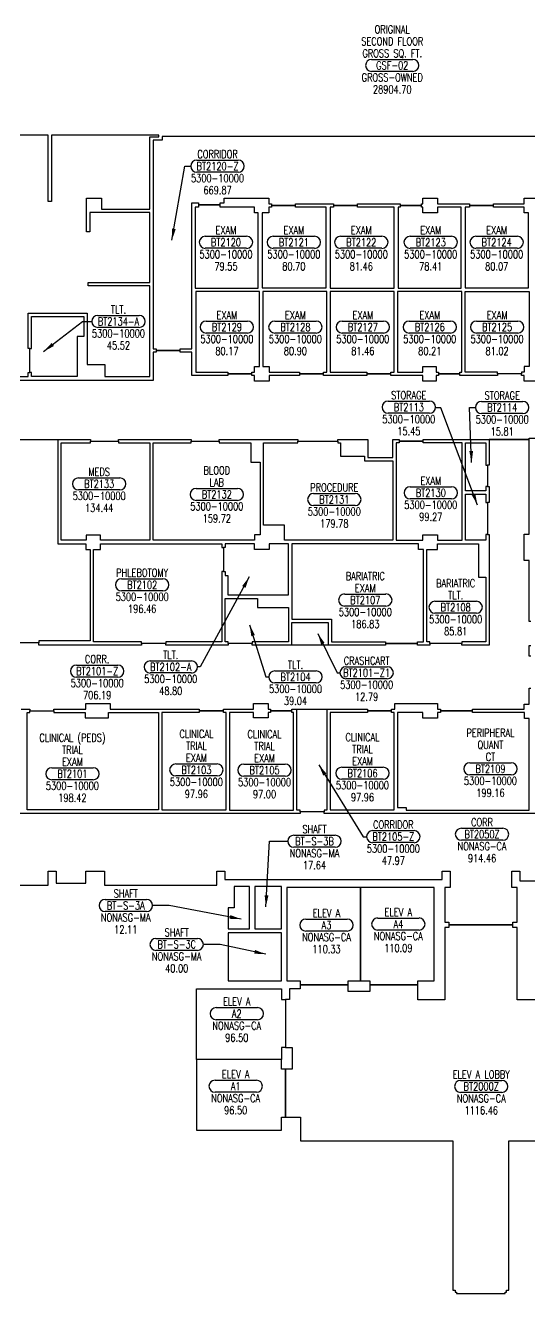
# Model space of a CAD drawing. Extents: x 2918 to 7159, y 18190 to 20091.
# Drawn here: x 4334 to 5090, y 18190 to 20091 of the extents above; entities that cross this region are included whole.
import ezdxf
from ezdxf.enums import TextEntityAlignment as Align

# ---------------------------------------------------------------- set-up
doc = ezdxf.new("R2010")
doc.units = 0
doc.header["$MEASUREMENT"] = 0
doc.layers.get('0').update_dxf_attribs({"linetype": 'CONTINUOUS'})
for name, color, linetype in [('AREA', 3, 'CONTINUOUS'), ('AREA2', 1, 'CONTINUOUS'), ('COSTC', 6, 'CONTINUOUS'), ('PLINE2', 5, 'CONTINUOUS'), ('ROOMNA', 4, 'CONTINUOUS'), ('ROOMNO', 4, 'CONTINUOUS'), ('ROOMOV', 4, 'CONTINUOUS')]:
    doc.layers.add(name, color=color, linetype=linetype)
doc.styles.get("Standard").update_dxf_attribs({"font": 'simplex.shx', "width": 0.75})
doc.dimstyles.get("Standard").update_dxf_attribs({"dimtxt": 0.18, "dimasz": 0.18, "dimexe": 0.18, "dimexo": 0.0625, "dimgap": 0.09, "dimtad": 0, "dimtih": 1, "dimtoh": 1, "dimdec": 4, "dimzin": 0, "dimtxsty": 'STANDARD', "dimcen": 0.09, "dimazin": 3, "dimtfac": 1, "dimtdec": 4, "dimtofl": 0, "dimtmove": 0, "dimatfit": 3, "dimtolj": 1, "dimtzin": 0})

# ---------------------------------------------------------------- blocks, each defined once
blk = doc.blocks.new('ROOM')
at = {"layer": 'ROOMOV'}
for p, q in [((-31, 9), (31, 9)), ((31, -9), (-31, -9))]:
    blk.add_line(p, q, dxfattribs=at)
for centre, start, end in [((-31, 0), 90, 270), ((31, 0), 270, 90)]:
    blk.add_arc(centre, 9.04, start, end, dxfattribs=at)
at = {"color": 0, "width": 0.75, "flags": 1}
for tag, p in [('FLFIN', (-60, -36)), ('ICRA', (60, -36)), ('FLCOND', (-60, -60)), ('FLTYPE', (-60, -48)), ('USER1', (60, -48)), ('USER2', (60, -60)), ('WLFIN', (-60, -72)), ('SITE', (-24, -72)), ('UCODE', (24, -72)), ('USER3', (60, -72)), ('WLCOND', (-60, -96)), ('WLTYPE', (-60, -84)), ('BLDG', (-24, -84)), ('FLR', (-24, -96)), ('UDESC', (24, -84)), ('FCODE', (24, -96)), ('USER4', (60, -84)), ('USER5', (60, -96)), ('CLFIN', (-60, -108)), ('COSTCD', (-24, -108)), ('FDESC', (24, -108)), ('USER6', (60, -108)), ('CLCOND', (-60, -132)), ('CLTYPE', (-60, -120)), ('DEPTD', (-24, -120)), ('RDES', (-24, -132)), ('CONTACT', (24, -132)), ('DIVISION', (24, -120)), ('USER7', (60, -120)), ('USER8', (60, -132)), ('CLHT', (-60, -144)), ('CHDATE', (-24, -144)), ('OCCUP', (24, -144)), ('BLOCK', (60, -144)), ('BASE', (-60, -156)), ('CBACK', (-24, -156)), ('PRCONTACT', (24, -156)), ('BLOCK2', (60, -156))]:
    blk.add_attdef(tag, text='', height=6, dxfattribs=at).set_placement(p, align=Align.MIDDLE_CENTER)
at = {"layer": 'AREA', "width": 0.75}
blk.add_attdef('AREA', text='', height=12, dxfattribs=at).set_placement((0, -36), align=Align.MIDDLE_CENTER)
at = {"layer": 'AREA2', "width": 0.75}
blk.add_attdef('AREA2', text='', height=12, dxfattribs=at).set_placement((0, -36), align=Align.MIDDLE_CENTER)
at = {"layer": 'COSTC', "width": 0.75}
blk.add_attdef('COSTC', text='', height=12, dxfattribs=at).set_placement((0, -18), align=Align.MIDDLE_CENTER)
at = {"layer": 'ROOMNA', "width": 0.75}
for tag, p in [('RMNAA', (0, 54)), ('RMNAB', (0, 36)), ('RMNAC', (0, 18))]:
    blk.add_attdef(tag, text='', height=12, dxfattribs=at).set_placement(p, align=Align.MIDDLE_CENTER)
at = {"layer": 'ROOMNO', "width": 0.75}
blk.add_attdef('RMNU', text='', height=12, dxfattribs=at).set_placement((0, 0), align=Align.MIDDLE_CENTER)

msp = doc.modelspace()

# ---------------------------------------------------------------- linework, layer by layer
at = {"layer": 'PLINE2', "color": 6}
for points in [[(4283, 19564.7), (4338.5, 19564.7), (4338.5, 19570.7), (4341, 19570.7), (4341, 19606.7), (4338.5, 19606.7), (4338.5, 19659.7), (4427, 19659.7), (4427, 19582.7), (4453.7, 19582.7), (4453.7, 19564.7), (4521, 19564.7), (4521, 19700.6), (4428.5, 19700.6), (4428.5, 19705.6), (4521, 19705.6), (4521, 19810.5), (4431, 19810.5), (4431, 19781.6), (4426, 19781.6), (4426, 19832.2), (4448.5, 19832.2), (4448.5, 19815.5), (4521, 19815.5), (4521, 19924.1), (4534.5, 19924.1), (4534.5, 19926.7), (4373.5, 19926.7), (4373.5, 19827.4), (4368.5, 19827.4), (4368.5, 19926.7), (4235.7, 19926.7)], [(5190, 19924.7), (4539.5, 19924.7), (4539.5, 19919.1), (4526, 19919.1), (4526, 19606.2), (4530.3, 19606.2), (4530.3, 19603.7), (4566.3, 19603.7), (4566.3, 19606.2), (4584, 19606.2), (4584, 19825.2), (4594, 19825.2), (4594, 19822), (4626, 19822), (4626, 19825.2), (4632, 19825.2), (4632, 19832.2), (4699, 19832.2), (4699, 19823.7), (4703, 19823.7), (4703, 19821.2), (4739, 19821.2), (4739, 19823.7), (4796, 19823.7), (4796, 19821.2), (4832, 19821.2), (4832, 19823.7), (4896, 19823.7), (4896, 19821.2), (4928, 19821.2), (4928, 19823.7), (4930, 19823.7), (4930, 19832.2), (4952, 19832.2), (4952, 19823.7), (4999.5, 19823.7), (4999.5, 19821.2), (5035.5, 19821.2), (5035.5, 19823.7), (5081.5, 19823.7), (5081.5, 19832.2), (5103.5, 19832.2)], [(5102.5, 19557.7), (5081.5, 19557.7), (5081.5, 19566.2), (5077.5, 19566.2), (5077.5, 19568.7), (5041.5, 19568.7), (5041.5, 19566.2), (4985, 19566.2), (4985, 19568.7), (4953, 19568.7), (4953, 19566.2), (4950, 19566.2), (4950, 19557.7), (4930, 19557.7), (4930, 19566.2), (4881.9, 19566.2), (4881.9, 19568.7), (4845.9, 19568.7), (4845.9, 19566.2), (4781, 19566.2), (4781, 19568.7), (4745, 19568.7), (4745, 19566.2), (4699.5, 19566.2), (4699.5, 19557.7), (4677.5, 19557.7), (4677.5, 19566.2), (4673.5, 19566.2), (4673.5, 19568.7), (4637.5, 19568.7), (4637.5, 19566.2), (4584, 19566.2), (4584, 19601.2), (4566.3, 19601.2), (4566.3, 19603.7), (4530.3, 19603.7), (4530.3, 19601.2), (4526, 19601.2), (4526, 19558.7), (4285, 19558.7)], [(4166, 19470.2), (4431.9, 19470.2), (4431.9, 19467.7), (4473.9, 19467.7), (4473.9, 19470.2), (4582.8, 19470.2), (4582.8, 19468), (4624.8, 19468), (4624.8, 19470.2), (4742.7, 19470.2), (4742.7, 19467.7), (4802.7, 19467.7), (4802.7, 19470.2), (4847.5, 19470.2), (4847.5, 19443.2), (4885, 19443.2), (4885, 19470.2), (4894.5, 19470.2), (4894.5, 19467.7), (4930.5, 19467.7), (4930.5, 19470.2), (5089, 19470.2), (5089, 19472.2), (5104.6, 19472.2)], [(4166, 19470.2), (4383, 19470.2), (4383, 19313.7), (4425, 19313.7), (4425, 19305.2), (4431.3, 19305.2), (4431.3, 19168.7), (4354.5, 19168.7), (4354.5, 19165.5), (4312.8, 19165.5)], [(5091.5, 19197.5), (5089, 19197.5), (5089, 19289.2), (5081.5, 19289.2), (5081.5, 19328.2), (5089, 19328.2), (5089, 19470.2), (5029, 19470.2), (5029, 19431.7), (5026.5, 19431.7), (5026.5, 19399.7), (5029, 19399.7), (5029, 19375.8), (5026.5, 19375.8), (5026.5, 19327.8), (5029, 19327.8), (5029, 19162.2), (4988.2, 19162.2), (4988.2, 19164.7), (4940.2, 19164.7), (4940.2, 19162.2), (4921.8, 19162.2), (4921.8, 19164.7), (4873.8, 19164.7), (4873.8, 19162.2), (4674.3, 19162.2), (4674.3, 19164.7), (4638.3, 19164.7), (4638.3, 19162.2), (4544.6, 19162.2), (4544.6, 19164.7), (4508.6, 19164.7), (4508.6, 19162.2), (4354.5, 19162.2), (4354.5, 19165.5), (4312.8, 19165.5)], [(5091.5, 19145.3), (5089, 19145.3), (5089, 19161.5), (5091.5, 19161.5)], [(4328, 19066.2), (4341, 19066.2), (4341, 19063.7), (4377, 19063.7), (4377, 19066.2), (4425, 19066.2), (4425, 19074.7), (4461.5, 19074.7), (4461.5, 19066.2), (4595, 19066.2), (4595, 19063.7), (4631, 19063.7), (4631, 19066.2), (4676, 19066.2), (4676, 19074.7), (4698, 19074.7), (4698, 19066.2), (4701.5, 19066.2), (4701.5, 19063.7), (4733.5, 19063.7), (4733.5, 19066.2), (4847, 19066.2), (4847, 19063.7), (4883, 19063.7), (4883, 19066.2), (4888, 19066.2), (4888, 19074.7), (4952, 19074.7), (4952, 19066.2), (4956, 19066.2), (4956, 19063.7), (5004, 19063.7), (5004, 19066.2), (5081.5, 19066.2), (5081.5, 19073.7), (5089, 19073.7), (5089, 19097.3), (5091.5, 19097.3)], [(5129, 18909.7), (4782.2, 18909.7), (4782.2, 18912.2), (4746.2, 18912.2), (4746.2, 18909.7), (4181, 18909.7)], [(4200, 18802.2), (4368.5, 18802.2), (4368.5, 18823.1), (4380.5, 18823.1), (4380.5, 18805.2), (4425, 18805.2), (4425, 18823.1), (4453, 18823.1), (4453, 18802.2), (4621, 18802.2), (4621, 18823.1), (4633, 18823.1), (4633, 18810.8), (4958.5, 18810.8), (4958.5, 18823.1), (4970.5, 18823.1), (4970.5, 18798.8), (4962.5, 18798.8), (4962.5, 18746.8), (4968.7, 18746.8), (4968.7, 18742.8), (5064.7, 18742.8), (5064.7, 18746.8), (5071, 18746.8), (5071, 18798.8), (5063, 18798.8), (5063, 18823.1), (5075, 18823.1), (5075, 18808.5), (5129, 18808.5)], [(5111, 18630.3), (5071, 18630.3), (5071, 18738.8), (5064.7, 18738.8), (5064.7, 18742.8), (4968.7, 18742.8), (4968.7, 18738.8), (4962.5, 18738.8), (4962.5, 18630.3), (4922.5, 18630.3), (4922.5, 18652.8), (4850.5, 18652.8), (4850.5, 18642.8), (4818, 18642.8), (4818, 18652.8), (4746, 18652.8), (4746, 18646.8), (4730, 18646.8), (4730, 18630.8), (4724, 18630.8), (4724, 18558.8), (4734, 18558.8), (4734, 18526.3), (4724, 18526.3), (4724, 18454.3), (4746.5, 18454.3), (4746.5, 18418.8), (4974.7, 18418.8), (4974.7, 18194.7), (4978.2, 18194.7), (4978.2, 18191.7), (4980.2, 18191.7), (4980.2, 18189.7), (5053.2, 18189.7), (5053.2, 18191.7), (5055.2, 18191.7), (5055.2, 18194.7), (5058.7, 18194.7), (5058.7, 18418.8), (5287, 18418.8)]]:
    msp.add_lwpolyline(points, dxfattribs=at)
for points in [[(4683, 19810.2), (4677.5, 19810.2), (4677.5, 19818.7), (4626, 19818.7), (4626, 19822), (4594, 19822), (4594, 19818.7), (4589, 19818.7), (4589, 19697.5), (4683, 19697.5)], [(4785, 19818.7), (4739, 19818.7), (4739, 19821.2), (4703, 19821.2), (4703, 19818.7), (4699, 19818.7), (4699, 19810.2), (4689, 19810.2), (4689, 19697.7), (4785, 19697.7)], [(4887, 19818.7), (4832, 19818.7), (4832, 19821.2), (4796, 19821.2), (4796, 19818.7), (4791, 19818.7), (4791, 19697.5), (4887, 19697.5)], [(4987, 19818.7), (4952, 19818.7), (4952, 19810.2), (4930, 19810.2), (4930, 19818.7), (4928, 19818.7), (4928, 19821.2), (4896, 19821.2), (4896, 19818.7), (4893, 19818.7), (4893, 19697.5), (4987, 19697.5)], [(5088, 19697.7), (5088, 19810.2), (5081.5, 19810.2), (5081.5, 19818.7), (5035.5, 19818.7), (5035.5, 19821.2), (4999.5, 19821.2), (4999.5, 19818.7), (4993, 19818.7), (4993, 19697.7)], [(4590, 19571.2), (4637.5, 19571.2), (4637.5, 19568.7), (4673.5, 19568.7), (4673.5, 19571.2), (4677.5, 19571.2), (4677.5, 19579.7), (4685, 19579.7), (4685, 19692.5), (4590, 19692.5)], [(4690, 19579.7), (4699.5, 19579.7), (4699.5, 19571.2), (4745, 19571.2), (4745, 19568.7), (4781, 19568.7), (4781, 19571.2), (4786, 19571.2), (4786, 19692.5), (4690, 19692.5)], [(4791, 19571.2), (4845.9, 19571.2), (4845.9, 19568.7), (4881.9, 19568.7), (4881.9, 19571.2), (4887, 19571.2), (4887, 19692.5), (4791, 19692.5)], [(4988, 19692.5), (4892, 19692.5), (4892, 19571.2), (4930, 19571.2), (4930, 19579.7), (4950, 19579.7), (4950, 19571.2), (4953, 19571.2), (4953, 19568.7), (4985, 19568.7), (4985, 19571.2), (4988, 19571.2)], [(5089, 19579.7), (5081.5, 19579.7), (5081.5, 19571.2), (5077.5, 19571.2), (5077.5, 19568.7), (5041.5, 19568.7), (5041.5, 19571.2), (4993, 19571.2), (4993, 19692.5), (5089, 19692.5)], [(4343.5, 19654.7), (4422, 19654.7), (4422, 19624.7), (4412, 19624.7), (4412, 19564.7), (4343.5, 19564.7), (4343.5, 19570.7), (4341, 19570.7), (4341, 19606.7), (4343.5, 19606.7)], [(4521, 19465.2), (4521, 19319.2), (4447, 19319.2), (4447, 19326.7), (4425.5, 19326.7), (4425.5, 19319.2), (4388, 19319.2), (4388, 19465.2), (4431.9, 19465.2), (4431.9, 19467.7), (4473.9, 19467.7), (4473.9, 19465.2)], [(4526, 19465.2), (4582.8, 19465.2), (4582.8, 19468), (4624.8, 19468), (4624.8, 19465.2), (4672, 19465.2), (4672, 19436.2), (4686, 19436.2), (4686, 19327.2), (4677.5, 19327.2), (4677.5, 19319.2), (4526, 19319.2), (4526, 19465.2)], [(4691, 19465.2), (4742.7, 19465.2), (4742.7, 19467.7), (4802.7, 19467.7), (4802.7, 19465.2), (4806.7, 19465.2), (4806.7, 19445.5), (4842.5, 19445.5), (4842.5, 19438.2), (4885, 19438.2), (4885, 19319.2), (4722.8, 19319.2), (4722.8, 19342.1), (4691, 19342.1), (4691, 19465.2)], [(4890, 19319.2), (4930, 19319.2), (4930, 19327.2), (4952, 19327.2), (4952, 19319.2), (4988.5, 19319.2), (4988.5, 19465.2), (4930.5, 19465.2), (4930.5, 19467.7), (4894.5, 19467.7), (4894.5, 19465.2), (4890, 19465.2), (4890, 19319.2)], [(4993.5, 19465.2), (5024, 19465.2), (5024, 19431.7), (5026.5, 19431.7), (5026.5, 19399.7), (5024, 19399.7), (5024, 19393.2), (4993.5, 19393.2)], [(4993.5, 19388.2), (5024, 19388.2), (5024, 19375.8), (5026.5, 19375.8), (5026.5, 19327.8), (5024, 19327.8), (5024, 19319.2), (4993.5, 19319.2)], [(4436.3, 19305.2), (4447, 19305.2), (4447, 19313.7), (4628.8, 19313.7), (4628.8, 19308.3), (4631.3, 19308.3), (4631.3, 19272.3), (4628.8, 19272.3), (4628.8, 19167.2), (4544.6, 19167.2), (4544.6, 19164.7), (4508.6, 19164.7), (4508.6, 19167.2), (4436.3, 19167.2)], [(4637.8, 19237.5), (4728.8, 19237.5), (4728.8, 19313.7), (4699.5, 19313.7), (4699.5, 19305.2), (4677.5, 19305.2), (4677.5, 19313.7), (4633.8, 19313.7), (4633.8, 19308.3), (4631.3, 19308.3), (4631.3, 19272.3), (4633.8, 19272.3), (4633.8, 19266.6), (4637.8, 19266.6)], [(4930.8, 19167.2), (4930.8, 19305.2), (4923.3, 19305.2), (4923.3, 19313.7), (4733.8, 19313.7), (4733.8, 19201.2), (4793, 19201.2), (4793, 19167.2), (4873.8, 19167.2), (4873.8, 19164.7), (4921.8, 19164.7), (4921.8, 19167.2)], [(4935.8, 19167.2), (4935.8, 19305.2), (4952, 19305.2), (4952, 19313.7), (5013, 19313.7), (5013, 19264.1), (5024, 19264.1), (5024, 19167.2), (4988.2, 19167.2), (4988.2, 19164.7), (4940.2, 19164.7), (4940.2, 19167.2)], [(4633.8, 19232.2), (4682, 19232.2), (4682, 19218.5), (4728.8, 19218.5), (4728.8, 19167.2), (4674.3, 19167.2), (4674.3, 19164.7), (4638.3, 19164.7), (4638.3, 19167.2), (4633.8, 19167.2)], [(4733.8, 19196.2), (4788, 19196.2), (4788, 19162.2), (4733.8, 19162.2)], [(4337, 19061.2), (4341, 19061.2), (4341, 19063.7), (4377, 19063.7), (4377, 19061.2), (4424, 19061.2), (4424, 19053.2), (4459, 19053.2), (4459, 19061.2), (4534, 19061.2), (4534, 18915.2), (4337, 18915.2)], [(4635, 19061.2), (4631, 19061.2), (4631, 19063.7), (4595, 19063.7), (4595, 19061.2), (4539, 19061.2), (4539, 18915.2), (4635, 18915.2)], [(4736, 19061.2), (4733.5, 19061.2), (4733.5, 19063.7), (4701.5, 19063.7), (4701.5, 19061.2), (4698, 19061.2), (4698, 19053.2), (4676, 19053.2), (4676, 19061.2), (4640, 19061.2), (4640, 18914.7), (4736, 18914.7)], [(4741, 19066.2), (4786, 19066.2), (4786, 18914.7), (4782.2, 18914.7), (4782.2, 18912.2), (4746.2, 18912.2), (4746.2, 18914.7), (4741, 18914.7), (4741, 19066.2)], [(4887, 19061.2), (4883, 19061.2), (4883, 19063.7), (4847, 19063.7), (4847, 19061.2), (4791, 19061.2), (4791, 18915.2), (4887, 18915.2)], [(5089, 19052.2), (5082, 19052.2), (5082, 19061.2), (5004, 19061.2), (5004, 19063.7), (4956, 19063.7), (4956, 19061.2), (4952, 19061.2), (4952, 19052.7), (4930, 19052.7), (4930, 19061.2), (4892, 19061.2), (4892, 18918.8), (4904.6, 18918.8), (4904.6, 18914.7), (5089, 18914.7)], [(4670, 18800.3), (4647, 18800.3), (4647, 18768.3), (4638, 18768.3), (4638, 18736.8), (4670, 18736.8)], [(4718, 18800.3), (4678, 18800.3), (4678, 18736.8), (4718, 18736.8)], [(4836.5, 18658.8), (4836.5, 18798.7), (4726, 18798.7), (4726, 18658.8), (4746, 18658.8), (4746, 18652.8), (4818, 18652.8), (4818, 18658.8)], [(4946.7, 18798.7), (4836.5, 18798.7), (4836.5, 18658.8), (4850.5, 18658.8), (4850.5, 18652.8), (4922.5, 18652.8), (4922.5, 18658.8), (4946.7, 18658.8)], [(4718, 18730.8), (4638, 18730.8), (4638, 18658.8), (4718, 18658.8)], [(4718, 18540.8), (4591, 18540.8), (4591, 18646.8), (4718, 18646.8), (4718, 18630.8), (4724, 18630.8), (4724, 18558.8), (4718, 18558.8)], [(4718, 18540.8), (4591, 18540.8), (4591, 18434.8), (4718, 18434.8), (4718, 18454.3), (4724, 18454.3), (4724, 18526.3), (4718, 18526.3)]]:
    msp.add_lwpolyline(points, close=True, dxfattribs=at)

# ---------------------------------------------------------------- block references
at = {"layer": 'ROOMNO'}
ref = msp.add_blockref('ROOM', (4884, 20031.3), dxfattribs=at)
ref.add_attrib('RMNU', 'GSF-02', dxfattribs={"height": 12, "width": 0.75}).set_placement((4884, 20031.3), align=Align.MIDDLE_CENTER)
ref.add_attrib('RMNAA', 'ORIGINAL', dxfattribs={"layer": 'ROOMNA', "height": 12, "width": 0.75}).set_placement((4884, 20085.3), align=Align.MIDDLE_CENTER)
ref.add_attrib('RMNAB', 'SECOND FLOOR', dxfattribs={"layer": 'ROOMNA', "height": 12, "width": 0.75}).set_placement((4884, 20067.3), align=Align.MIDDLE_CENTER)
ref.add_attrib('RMNAC', 'GROSS SQ. FT.', dxfattribs={"layer": 'ROOMNA', "height": 12, "width": 0.75}).set_placement((4884, 20049.3), align=Align.MIDDLE_CENTER)
ref.add_attrib('COSTC', 'GROSS-OWNED', dxfattribs={"layer": 'COSTC', "height": 12, "width": 0.75}).set_placement((4884, 20013.3), align=Align.MIDDLE_CENTER)
ref.add_attrib('AREA', '28904.70', dxfattribs={"layer": 'AREA', "height": 12, "width": 0.75}).set_placement((4884, 19995.3), align=Align.MIDDLE_CENTER)
at = {"layer": 'ROOMNO', "color": 2}
ref = msp.add_blockref('ROOM', (4622.3, 19880.2), dxfattribs=at)
ref.add_attrib('RMNU', 'BT2120-Z', dxfattribs={"height": 12, "width": 0.75}).set_placement((4622.3, 19880.2), align=Align.MIDDLE_CENTER)
ref.add_attrib('RMNAC', 'CORRIDOR', dxfattribs={"layer": 'ROOMNA', "height": 12, "width": 0.75}).set_placement((4622.3, 19898.2), align=Align.MIDDLE_CENTER)
ref.add_attrib('COSTC', '5300-10000', dxfattribs={"layer": 'COSTC', "height": 12, "width": 0.75}).set_placement((4622.3, 19862.2), align=Align.MIDDLE_CENTER)
ref.add_attrib('AREA2', '669.87', dxfattribs={"layer": 'AREA2', "height": 12, "width": 0.75}).set_placement((4622.3, 19844.2), align=Align.MIDDLE_CENTER)
ref = msp.add_blockref('ROOM', (4634.9, 19766), dxfattribs=at)
ref.add_attrib('RMNU', 'BT2120', dxfattribs={"height": 12, "width": 0.75}).set_placement((4634.9, 19766), align=Align.MIDDLE_CENTER)
ref.add_attrib('RMNAC', 'EXAM', dxfattribs={"layer": 'ROOMNA', "height": 12, "width": 0.75}).set_placement((4634.9, 19784), align=Align.MIDDLE_CENTER)
ref.add_attrib('COSTC', '5300-10000', dxfattribs={"layer": 'COSTC', "height": 12, "width": 0.75}).set_placement((4634.9, 19748), align=Align.MIDDLE_CENTER)
ref.add_attrib('AREA2', '79.55', dxfattribs={"layer": 'AREA2', "height": 12, "width": 0.75}).set_placement((4634.9, 19730), align=Align.MIDDLE_CENTER)
ref = msp.add_blockref('ROOM', (4736.6, 19766), dxfattribs=at)
ref.add_attrib('RMNU', 'BT2121', dxfattribs={"height": 12, "width": 0.75}).set_placement((4736.6, 19766), align=Align.MIDDLE_CENTER)
ref.add_attrib('RMNAC', 'EXAM', dxfattribs={"layer": 'ROOMNA', "height": 12, "width": 0.75}).set_placement((4736.6, 19784), align=Align.MIDDLE_CENTER)
ref.add_attrib('COSTC', '5300-10000', dxfattribs={"layer": 'COSTC', "height": 12, "width": 0.75}).set_placement((4736.6, 19748), align=Align.MIDDLE_CENTER)
ref.add_attrib('AREA2', '80.70', dxfattribs={"layer": 'AREA2', "height": 12, "width": 0.75}).set_placement((4736.6, 19730), align=Align.MIDDLE_CENTER)
ref = msp.add_blockref('ROOM', (4837.6, 19766), dxfattribs=at)
ref.add_attrib('RMNU', 'BT2122', dxfattribs={"height": 12, "width": 0.75}).set_placement((4837.6, 19766), align=Align.MIDDLE_CENTER)
ref.add_attrib('RMNAC', 'EXAM', dxfattribs={"layer": 'ROOMNA', "height": 12, "width": 0.75}).set_placement((4837.6, 19784), align=Align.MIDDLE_CENTER)
ref.add_attrib('COSTC', '5300-10000', dxfattribs={"layer": 'COSTC', "height": 12, "width": 0.75}).set_placement((4837.6, 19748), align=Align.MIDDLE_CENTER)
ref.add_attrib('AREA2', '81.46', dxfattribs={"layer": 'AREA2', "height": 12, "width": 0.75}).set_placement((4837.6, 19730), align=Align.MIDDLE_CENTER)
ref = msp.add_blockref('ROOM', (4941.6, 19766), dxfattribs=at)
ref.add_attrib('RMNU', 'BT2123', dxfattribs={"height": 12, "width": 0.75}).set_placement((4941.6, 19766), align=Align.MIDDLE_CENTER)
ref.add_attrib('RMNAC', 'EXAM', dxfattribs={"layer": 'ROOMNA', "height": 12, "width": 0.75}).set_placement((4941.6, 19784), align=Align.MIDDLE_CENTER)
ref.add_attrib('COSTC', '5300-10000', dxfattribs={"layer": 'COSTC', "height": 12, "width": 0.75}).set_placement((4941.6, 19748), align=Align.MIDDLE_CENTER)
ref.add_attrib('AREA2', '78.41', dxfattribs={"layer": 'AREA2', "height": 12, "width": 0.75}).set_placement((4941.6, 19730), align=Align.MIDDLE_CENTER)
ref = msp.add_blockref('ROOM', (5040.4, 19766), dxfattribs=at)
ref.add_attrib('RMNU', 'BT2124', dxfattribs={"height": 12, "width": 0.75}).set_placement((5040.4, 19766), align=Align.MIDDLE_CENTER)
ref.add_attrib('RMNAC', 'EXAM', dxfattribs={"layer": 'ROOMNA', "height": 12, "width": 0.75}).set_placement((5040.4, 19784), align=Align.MIDDLE_CENTER)
ref.add_attrib('COSTC', '5300-10000', dxfattribs={"layer": 'COSTC', "height": 12, "width": 0.75}).set_placement((5040.4, 19748), align=Align.MIDDLE_CENTER)
ref.add_attrib('AREA2', '80.07', dxfattribs={"layer": 'AREA2', "height": 12, "width": 0.75}).set_placement((5040.4, 19730), align=Align.MIDDLE_CENTER)
ref = msp.add_blockref('ROOM', (4473.9, 19647.4), dxfattribs=at)
ref.add_attrib('RMNU', 'BT2134-A', dxfattribs={"height": 12, "width": 0.75}).set_placement((4473.9, 19647.4), align=Align.MIDDLE_CENTER)
ref.add_attrib('RMNAC', 'TLT.', dxfattribs={"layer": 'ROOMNA', "height": 12, "width": 0.75}).set_placement((4473.9, 19665.4), align=Align.MIDDLE_CENTER)
ref.add_attrib('COSTC', '5300-10000', dxfattribs={"layer": 'COSTC', "height": 12, "width": 0.75}).set_placement((4473.9, 19629.4), align=Align.MIDDLE_CENTER)
ref.add_attrib('AREA2', '45.52', dxfattribs={"layer": 'AREA2', "height": 12, "width": 0.75}).set_placement((4473.9, 19611.4), align=Align.MIDDLE_CENTER)
ref = msp.add_blockref('ROOM', (4636.3, 19639), dxfattribs=at)
ref.add_attrib('RMNU', 'BT2129', dxfattribs={"height": 12, "width": 0.75}).set_placement((4636.3, 19639), align=Align.MIDDLE_CENTER)
ref.add_attrib('RMNAC', 'EXAM', dxfattribs={"layer": 'ROOMNA', "height": 12, "width": 0.75}).set_placement((4636.3, 19657), align=Align.MIDDLE_CENTER)
ref.add_attrib('COSTC', '5300-10000', dxfattribs={"layer": 'COSTC', "height": 12, "width": 0.75}).set_placement((4636.3, 19621), align=Align.MIDDLE_CENTER)
ref.add_attrib('AREA2', '80.17', dxfattribs={"layer": 'AREA2', "height": 12, "width": 0.75}).set_placement((4636.3, 19603), align=Align.MIDDLE_CENTER)
ref = msp.add_blockref('ROOM', (4738.9, 19639), dxfattribs=at)
ref.add_attrib('RMNU', 'BT2128', dxfattribs={"height": 12, "width": 0.75}).set_placement((4738.9, 19639), align=Align.MIDDLE_CENTER)
ref.add_attrib('RMNAC', 'EXAM', dxfattribs={"layer": 'ROOMNA', "height": 12, "width": 0.75}).set_placement((4738.9, 19657), align=Align.MIDDLE_CENTER)
ref.add_attrib('COSTC', '5300-10000', dxfattribs={"layer": 'COSTC', "height": 12, "width": 0.75}).set_placement((4738.9, 19621), align=Align.MIDDLE_CENTER)
ref.add_attrib('AREA2', '80.90', dxfattribs={"layer": 'AREA2', "height": 12, "width": 0.75}).set_placement((4738.9, 19603), align=Align.MIDDLE_CENTER)
ref = msp.add_blockref('ROOM', (4839.9, 19639), dxfattribs=at)
ref.add_attrib('RMNU', 'BT2127', dxfattribs={"height": 12, "width": 0.75}).set_placement((4839.9, 19639), align=Align.MIDDLE_CENTER)
ref.add_attrib('RMNAC', 'EXAM', dxfattribs={"layer": 'ROOMNA', "height": 12, "width": 0.75}).set_placement((4839.9, 19657), align=Align.MIDDLE_CENTER)
ref.add_attrib('COSTC', '5300-10000', dxfattribs={"layer": 'COSTC', "height": 12, "width": 0.75}).set_placement((4839.9, 19621), align=Align.MIDDLE_CENTER)
ref.add_attrib('AREA2', '81.46', dxfattribs={"layer": 'AREA2', "height": 12, "width": 0.75}).set_placement((4839.9, 19603), align=Align.MIDDLE_CENTER)
ref = msp.add_blockref('ROOM', (4940.2, 19639), dxfattribs=at)
ref.add_attrib('RMNU', 'BT2126', dxfattribs={"height": 12, "width": 0.75}).set_placement((4940.2, 19639), align=Align.MIDDLE_CENTER)
ref.add_attrib('RMNAC', 'EXAM', dxfattribs={"layer": 'ROOMNA', "height": 12, "width": 0.75}).set_placement((4940.2, 19657), align=Align.MIDDLE_CENTER)
ref.add_attrib('COSTC', '5300-10000', dxfattribs={"layer": 'COSTC', "height": 12, "width": 0.75}).set_placement((4940.2, 19621), align=Align.MIDDLE_CENTER)
ref.add_attrib('AREA2', '80.21', dxfattribs={"layer": 'AREA2', "height": 12, "width": 0.75}).set_placement((4940.2, 19603), align=Align.MIDDLE_CENTER)
ref = msp.add_blockref('ROOM', (5041, 19639), dxfattribs=at)
ref.add_attrib('RMNU', 'BT2125', dxfattribs={"height": 12, "width": 0.75}).set_placement((5041, 19639), align=Align.MIDDLE_CENTER)
ref.add_attrib('RMNAC', 'EXAM', dxfattribs={"layer": 'ROOMNA', "height": 12, "width": 0.75}).set_placement((5041, 19657), align=Align.MIDDLE_CENTER)
ref.add_attrib('COSTC', '5300-10000', dxfattribs={"layer": 'COSTC', "height": 12, "width": 0.75}).set_placement((5041, 19621), align=Align.MIDDLE_CENTER)
ref.add_attrib('AREA2', '81.02', dxfattribs={"layer": 'AREA2', "height": 12, "width": 0.75}).set_placement((5041, 19603), align=Align.MIDDLE_CENTER)
ref = msp.add_blockref('ROOM', (4908.8, 19518.8), dxfattribs=at)
ref.add_attrib('RMNU', 'BT2113', dxfattribs={"height": 12, "width": 0.75}).set_placement((4908.8, 19518.8), align=Align.MIDDLE_CENTER)
ref.add_attrib('RMNAC', 'STORAGE', dxfattribs={"layer": 'ROOMNA', "height": 12, "width": 0.75}).set_placement((4908.8, 19536.8), align=Align.MIDDLE_CENTER)
ref.add_attrib('COSTC', '5300-10000', dxfattribs={"layer": 'COSTC', "height": 12, "width": 0.75}).set_placement((4908.8, 19500.8), align=Align.MIDDLE_CENTER)
ref.add_attrib('AREA2', '15.45', dxfattribs={"layer": 'AREA2', "height": 12, "width": 0.75}).set_placement((4908.8, 19482.8), align=Align.MIDDLE_CENTER)
ref = msp.add_blockref('ROOM', (5048.7, 19518.4), dxfattribs=at)
ref.add_attrib('RMNU', 'BT2114', dxfattribs={"height": 12, "width": 0.75}).set_placement((5048.7, 19518.4), align=Align.MIDDLE_CENTER)
ref.add_attrib('RMNAC', 'STORAGE', dxfattribs={"layer": 'ROOMNA', "height": 12, "width": 0.75}).set_placement((5048.7, 19536.4), align=Align.MIDDLE_CENTER)
ref.add_attrib('COSTC', '5300-10000', dxfattribs={"layer": 'COSTC', "height": 12, "width": 0.75}).set_placement((5048.7, 19500.4), align=Align.MIDDLE_CENTER)
ref.add_attrib('AREA2', '15.81', dxfattribs={"layer": 'AREA2', "height": 12, "width": 0.75}).set_placement((5048.7, 19482.4), align=Align.MIDDLE_CENTER)
ref = msp.add_blockref('ROOM', (4445, 19403.8), dxfattribs=at)
ref.add_attrib('RMNU', 'BT2133', dxfattribs={"height": 12, "width": 0.75}).set_placement((4445, 19403.8), align=Align.MIDDLE_CENTER)
ref.add_attrib('RMNAC', 'MEDS', dxfattribs={"layer": 'ROOMNA', "height": 12, "width": 0.75}).set_placement((4445, 19421.8), align=Align.MIDDLE_CENTER)
ref.add_attrib('COSTC', '5300-10000', dxfattribs={"layer": 'COSTC', "height": 12, "width": 0.75}).set_placement((4445, 19385.8), align=Align.MIDDLE_CENTER)
ref.add_attrib('AREA2', '134.44', dxfattribs={"layer": 'AREA2', "height": 12, "width": 0.75}).set_placement((4445, 19367.8), align=Align.MIDDLE_CENTER)
ref = msp.add_blockref('ROOM', (4621.2, 19388.1), dxfattribs=at)
ref.add_attrib('RMNU', 'BT2132', dxfattribs={"height": 12, "width": 0.75}).set_placement((4621.2, 19388.1), align=Align.MIDDLE_CENTER)
ref.add_attrib('RMNAB', 'BLOOD', dxfattribs={"layer": 'ROOMNA', "height": 12, "width": 0.75}).set_placement((4621.2, 19424.1), align=Align.MIDDLE_CENTER)
ref.add_attrib('RMNAC', 'LAB', dxfattribs={"layer": 'ROOMNA', "height": 12, "width": 0.75}).set_placement((4621.2, 19406.1), align=Align.MIDDLE_CENTER)
ref.add_attrib('COSTC', '5300-10000', dxfattribs={"layer": 'COSTC', "height": 12, "width": 0.75}).set_placement((4621.2, 19370.1), align=Align.MIDDLE_CENTER)
ref.add_attrib('AREA2', '159.72', dxfattribs={"layer": 'AREA2', "height": 12, "width": 0.75}).set_placement((4621.2, 19352.1), align=Align.MIDDLE_CENTER)
ref = msp.add_blockref('ROOM', (4797.2, 19380.4), dxfattribs=at)
ref.add_attrib('RMNU', 'BT2131', dxfattribs={"height": 12, "width": 0.75}).set_placement((4797.2, 19380.4), align=Align.MIDDLE_CENTER)
ref.add_attrib('RMNAC', 'PROCEDURE', dxfattribs={"layer": 'ROOMNA', "height": 12, "width": 0.75}).set_placement((4797.2, 19398.4), align=Align.MIDDLE_CENTER)
ref.add_attrib('COSTC', '5300-10000', dxfattribs={"layer": 'COSTC', "height": 12, "width": 0.75}).set_placement((4797.2, 19362.4), align=Align.MIDDLE_CENTER)
ref.add_attrib('AREA2', '179.78', dxfattribs={"layer": 'AREA2', "height": 12, "width": 0.75}).set_placement((4797.2, 19344.4), align=Align.MIDDLE_CENTER)
ref = msp.add_blockref('ROOM', (4941.7, 19390.4), dxfattribs=at)
ref.add_attrib('RMNU', 'BT2130', dxfattribs={"height": 12, "width": 0.75}).set_placement((4941.7, 19390.4), align=Align.MIDDLE_CENTER)
ref.add_attrib('RMNAC', 'EXAM', dxfattribs={"layer": 'ROOMNA', "height": 12, "width": 0.75}).set_placement((4941.7, 19408.4), align=Align.MIDDLE_CENTER)
ref.add_attrib('COSTC', '5300-10000', dxfattribs={"layer": 'COSTC', "height": 12, "width": 0.75}).set_placement((4941.7, 19372.4), align=Align.MIDDLE_CENTER)
ref.add_attrib('AREA2', '99.27', dxfattribs={"layer": 'AREA2', "height": 12, "width": 0.75}).set_placement((4941.7, 19354.4), align=Align.MIDDLE_CENTER)
ref = msp.add_blockref('ROOM', (4509.4, 19252.5), dxfattribs=at)
ref.add_attrib('RMNU', 'BT2102', dxfattribs={"height": 12, "width": 0.75}).set_placement((4509.4, 19252.5), align=Align.MIDDLE_CENTER)
ref.add_attrib('RMNAC', 'PHLEBOTOMY', dxfattribs={"layer": 'ROOMNA', "height": 12, "width": 0.75}).set_placement((4509.4, 19270.5), align=Align.MIDDLE_CENTER)
ref.add_attrib('COSTC', '5300-10000', dxfattribs={"layer": 'COSTC', "height": 12, "width": 0.75}).set_placement((4509.4, 19234.5), align=Align.MIDDLE_CENTER)
ref.add_attrib('AREA2', '196.46', dxfattribs={"layer": 'AREA2', "height": 12, "width": 0.75}).set_placement((4509.4, 19216.5), align=Align.MIDDLE_CENTER)
ref = msp.add_blockref('ROOM', (4843.6, 19229.7), dxfattribs=at)
ref.add_attrib('RMNU', 'BT2107', dxfattribs={"height": 12, "width": 0.75}).set_placement((4843.6, 19229.7), align=Align.MIDDLE_CENTER)
ref.add_attrib('RMNAB', 'BARIATRIC', dxfattribs={"layer": 'ROOMNA', "height": 12, "width": 0.75}).set_placement((4843.6, 19265.7), align=Align.MIDDLE_CENTER)
ref.add_attrib('RMNAC', 'EXAM', dxfattribs={"layer": 'ROOMNA', "height": 12, "width": 0.75}).set_placement((4843.6, 19247.7), align=Align.MIDDLE_CENTER)
ref.add_attrib('COSTC', '5300-10000', dxfattribs={"layer": 'COSTC', "height": 12, "width": 0.75}).set_placement((4843.6, 19211.7), align=Align.MIDDLE_CENTER)
ref.add_attrib('AREA2', '186.83', dxfattribs={"layer": 'AREA2', "height": 12, "width": 0.75}).set_placement((4843.6, 19193.7), align=Align.MIDDLE_CENTER)
ref = msp.add_blockref('ROOM', (4979, 19218.8), dxfattribs=at)
ref.add_attrib('RMNU', 'BT2108', dxfattribs={"height": 12, "width": 0.75}).set_placement((4979, 19218.8), align=Align.MIDDLE_CENTER)
ref.add_attrib('RMNAB', 'BARIATRIC', dxfattribs={"layer": 'ROOMNA', "height": 12, "width": 0.75}).set_placement((4979, 19254.8), align=Align.MIDDLE_CENTER)
ref.add_attrib('RMNAC', 'TLT.', dxfattribs={"layer": 'ROOMNA', "height": 12, "width": 0.75}).set_placement((4979, 19236.8), align=Align.MIDDLE_CENTER)
ref.add_attrib('COSTC', '5300-10000', dxfattribs={"layer": 'COSTC', "height": 12, "width": 0.75}).set_placement((4979, 19200.8), align=Align.MIDDLE_CENTER)
ref.add_attrib('AREA2', '85.81', dxfattribs={"layer": 'AREA2', "height": 12, "width": 0.75}).set_placement((4979, 19182.8), align=Align.MIDDLE_CENTER)
ref = msp.add_blockref('ROOM', (4552.2, 19129.3), dxfattribs=at)
ref.add_attrib('RMNU', 'BT2102-A', dxfattribs={"height": 12, "width": 0.75}).set_placement((4552.2, 19129.3), align=Align.MIDDLE_CENTER)
ref.add_attrib('RMNAC', 'TLT.', dxfattribs={"layer": 'ROOMNA', "height": 12, "width": 0.75}).set_placement((4552.2, 19147.3), align=Align.MIDDLE_CENTER)
ref.add_attrib('COSTC', '5300-10000', dxfattribs={"layer": 'COSTC', "height": 12, "width": 0.75}).set_placement((4552.2, 19111.3), align=Align.MIDDLE_CENTER)
ref.add_attrib('AREA2', '48.80', dxfattribs={"layer": 'AREA2', "height": 12, "width": 0.75}).set_placement((4552.2, 19093.3), align=Align.MIDDLE_CENTER)
ref = msp.add_blockref('ROOM', (4442, 19123.1), dxfattribs=at)
ref.add_attrib('RMNU', 'BT2101-Z', dxfattribs={"height": 12, "width": 0.75}).set_placement((4442, 19123.1), align=Align.MIDDLE_CENTER)
ref.add_attrib('RMNAC', 'CORR.', dxfattribs={"layer": 'ROOMNA', "height": 12, "width": 0.75}).set_placement((4442, 19141.1), align=Align.MIDDLE_CENTER)
ref.add_attrib('COSTC', '5300-10000', dxfattribs={"layer": 'COSTC', "height": 12, "width": 0.75}).set_placement((4442, 19105.1), align=Align.MIDDLE_CENTER)
ref.add_attrib('AREA2', '706.19', dxfattribs={"layer": 'AREA2', "height": 12, "width": 0.75}).set_placement((4442, 19087.1), align=Align.MIDDLE_CENTER)
ref = msp.add_blockref('ROOM', (4739.1, 19114.4), dxfattribs=at)
ref.add_attrib('RMNU', 'BT2104', dxfattribs={"height": 12, "width": 0.75}).set_placement((4739.1, 19114.4), align=Align.MIDDLE_CENTER)
ref.add_attrib('RMNAC', 'TLT.', dxfattribs={"layer": 'ROOMNA', "height": 12, "width": 0.75}).set_placement((4739.1, 19132.4), align=Align.MIDDLE_CENTER)
ref.add_attrib('COSTC', '5300-10000', dxfattribs={"layer": 'COSTC', "height": 12, "width": 0.75}).set_placement((4739.1, 19096.4), align=Align.MIDDLE_CENTER)
ref.add_attrib('AREA2', '39.04', dxfattribs={"layer": 'AREA2', "height": 12, "width": 0.75}).set_placement((4739.1, 19078.4), align=Align.MIDDLE_CENTER)
ref = msp.add_blockref('ROOM', (4845.6, 19120.7), dxfattribs=at)
ref.add_attrib('RMNU', 'BT2101-Z1', dxfattribs={"height": 12, "width": 0.75}).set_placement((4845.6, 19120.7), align=Align.MIDDLE_CENTER)
ref.add_attrib('RMNAC', 'CRASHCART', dxfattribs={"layer": 'ROOMNA', "height": 12, "width": 0.75}).set_placement((4845.6, 19138.7), align=Align.MIDDLE_CENTER)
ref.add_attrib('COSTC', '5300-10000', dxfattribs={"layer": 'COSTC', "height": 12, "width": 0.75}).set_placement((4845.6, 19102.7), align=Align.MIDDLE_CENTER)
ref.add_attrib('AREA2', '12.79', dxfattribs={"layer": 'AREA2', "height": 12, "width": 0.75}).set_placement((4845.6, 19084.7), align=Align.MIDDLE_CENTER)
ref = msp.add_blockref('ROOM', (4590.6, 18974.9), dxfattribs=at)
ref.add_attrib('RMNU', 'BT2103', dxfattribs={"height": 12, "width": 0.75}).set_placement((4590.6, 18974.9), align=Align.MIDDLE_CENTER)
ref.add_attrib('RMNAA', 'CLINICAL', dxfattribs={"layer": 'ROOMNA', "height": 12, "width": 0.75}).set_placement((4590.6, 19028.9), align=Align.MIDDLE_CENTER)
ref.add_attrib('RMNAB', 'TRIAL', dxfattribs={"layer": 'ROOMNA', "height": 12, "width": 0.75}).set_placement((4590.6, 19010.9), align=Align.MIDDLE_CENTER)
ref.add_attrib('RMNAC', 'EXAM', dxfattribs={"layer": 'ROOMNA', "height": 12, "width": 0.75}).set_placement((4590.6, 18992.9), align=Align.MIDDLE_CENTER)
ref.add_attrib('COSTC', '5300-10000', dxfattribs={"layer": 'COSTC', "height": 12, "width": 0.75}).set_placement((4590.6, 18956.9), align=Align.MIDDLE_CENTER)
ref.add_attrib('AREA2', '97.96', dxfattribs={"layer": 'AREA2', "height": 12, "width": 0.75}).set_placement((4590.6, 18938.9), align=Align.MIDDLE_CENTER)
ref = msp.add_blockref('ROOM', (5031.1, 18976.6), dxfattribs=at)
ref.add_attrib('RMNU', 'BT2109', dxfattribs={"height": 12, "width": 0.75}).set_placement((5031.1, 18976.6), align=Align.MIDDLE_CENTER)
ref.add_attrib('RMNAA', 'PERIPHERAL', dxfattribs={"layer": 'ROOMNA', "height": 12, "width": 0.75}).set_placement((5031.1, 19030.6), align=Align.MIDDLE_CENTER)
ref.add_attrib('RMNAB', 'QUANT', dxfattribs={"layer": 'ROOMNA', "height": 12, "width": 0.75}).set_placement((5031.1, 19012.6), align=Align.MIDDLE_CENTER)
ref.add_attrib('RMNAC', 'CT', dxfattribs={"layer": 'ROOMNA', "height": 12, "width": 0.75}).set_placement((5031.1, 18994.6), align=Align.MIDDLE_CENTER)
ref.add_attrib('COSTC', '5300-10000', dxfattribs={"layer": 'COSTC', "height": 12, "width": 0.75}).set_placement((5031.1, 18958.6), align=Align.MIDDLE_CENTER)
ref.add_attrib('AREA2', '199.16', dxfattribs={"layer": 'AREA2', "height": 12, "width": 0.75}).set_placement((5031.1, 18940.6), align=Align.MIDDLE_CENTER)
ref = msp.add_blockref('ROOM', (4404.9, 18969.2), dxfattribs=at)
ref.add_attrib('RMNU', 'BT2101', dxfattribs={"height": 12, "width": 0.75}).set_placement((4404.9, 18969.2), align=Align.MIDDLE_CENTER)
ref.add_attrib('RMNAA', 'CLINICAL (PEDS)', dxfattribs={"layer": 'ROOMNA', "height": 12, "width": 0.75}).set_placement((4404.9, 19023.2), align=Align.MIDDLE_CENTER)
ref.add_attrib('RMNAB', 'TRIAL', dxfattribs={"layer": 'ROOMNA', "height": 12, "width": 0.75}).set_placement((4404.9, 19005.2), align=Align.MIDDLE_CENTER)
ref.add_attrib('RMNAC', 'EXAM', dxfattribs={"layer": 'ROOMNA', "height": 12, "width": 0.75}).set_placement((4404.9, 18987.2), align=Align.MIDDLE_CENTER)
ref.add_attrib('COSTC', '5300-10000', dxfattribs={"layer": 'COSTC', "height": 12, "width": 0.75}).set_placement((4404.9, 18951.2), align=Align.MIDDLE_CENTER)
ref.add_attrib('AREA2', '198.42', dxfattribs={"layer": 'AREA2', "height": 12, "width": 0.75}).set_placement((4404.9, 18933.2), align=Align.MIDDLE_CENTER)
ref = msp.add_blockref('ROOM', (4692.7, 18974.6), dxfattribs=at)
ref.add_attrib('RMNU', 'BT2105', dxfattribs={"height": 12, "width": 0.75}).set_placement((4692.7, 18974.6), align=Align.MIDDLE_CENTER)
ref.add_attrib('RMNAA', 'CLINICAL', dxfattribs={"layer": 'ROOMNA', "height": 12, "width": 0.75}).set_placement((4692.7, 19028.6), align=Align.MIDDLE_CENTER)
ref.add_attrib('RMNAB', 'TRIAL', dxfattribs={"layer": 'ROOMNA', "height": 12, "width": 0.75}).set_placement((4692.7, 19010.6), align=Align.MIDDLE_CENTER)
ref.add_attrib('RMNAC', 'EXAM', dxfattribs={"layer": 'ROOMNA', "height": 12, "width": 0.75}).set_placement((4692.7, 18992.6), align=Align.MIDDLE_CENTER)
ref.add_attrib('COSTC', '5300-10000', dxfattribs={"layer": 'COSTC', "height": 12, "width": 0.75}).set_placement((4692.7, 18956.6), align=Align.MIDDLE_CENTER)
ref.add_attrib('AREA2', '97.00', dxfattribs={"layer": 'AREA2', "height": 12, "width": 0.75}).set_placement((4692.7, 18938.6), align=Align.MIDDLE_CENTER)
ref = msp.add_blockref('ROOM', (4839.4, 18970), dxfattribs=at)
ref.add_attrib('RMNU', 'BT2106', dxfattribs={"height": 12, "width": 0.75}).set_placement((4839.4, 18970), align=Align.MIDDLE_CENTER)
ref.add_attrib('RMNAA', 'CLINICAL', dxfattribs={"layer": 'ROOMNA', "height": 12, "width": 0.75}).set_placement((4839.4, 19024), align=Align.MIDDLE_CENTER)
ref.add_attrib('RMNAB', 'TRIAL', dxfattribs={"layer": 'ROOMNA', "height": 12, "width": 0.75}).set_placement((4839.4, 19006), align=Align.MIDDLE_CENTER)
ref.add_attrib('RMNAC', 'EXAM', dxfattribs={"layer": 'ROOMNA', "height": 12, "width": 0.75}).set_placement((4839.4, 18988), align=Align.MIDDLE_CENTER)
ref.add_attrib('COSTC', '5300-10000', dxfattribs={"layer": 'COSTC', "height": 12, "width": 0.75}).set_placement((4839.4, 18952), align=Align.MIDDLE_CENTER)
ref.add_attrib('AREA2', '97.96', dxfattribs={"layer": 'AREA2', "height": 12, "width": 0.75}).set_placement((4839.4, 18934), align=Align.MIDDLE_CENTER)
ref = msp.add_blockref('ROOM', (5018.5, 18878.5), dxfattribs=at)
ref.add_attrib('RMNU', 'BT2050Z', dxfattribs={"height": 12, "width": 0.75}).set_placement((5018.5, 18878.5), align=Align.MIDDLE_CENTER)
ref.add_attrib('RMNAC', 'CORR', dxfattribs={"layer": 'ROOMNA', "height": 12, "width": 0.75}).set_placement((5018.5, 18896.5), align=Align.MIDDLE_CENTER)
ref.add_attrib('COSTC', 'NONASG-CA', dxfattribs={"layer": 'COSTC', "height": 12, "width": 0.75}).set_placement((5018.5, 18860.5), align=Align.MIDDLE_CENTER)
ref.add_attrib('AREA2', '914.46', dxfattribs={"layer": 'AREA2', "height": 12, "width": 0.75}).set_placement((5018.5, 18842.5), align=Align.MIDDLE_CENTER)
ref = msp.add_blockref('ROOM', (4767.5, 18868), dxfattribs=at)
ref.add_attrib('RMNU', 'BT-S-3B', dxfattribs={"height": 12, "width": 0.75}).set_placement((4767.5, 18868), align=Align.MIDDLE_CENTER)
ref.add_attrib('RMNAC', 'SHAFT', dxfattribs={"layer": 'ROOMNA', "height": 12, "width": 0.75}).set_placement((4767.5, 18886), align=Align.MIDDLE_CENTER)
ref.add_attrib('COSTC', 'NONASG-MA', dxfattribs={"layer": 'COSTC', "height": 12, "width": 0.75}).set_placement((4767.5, 18850), align=Align.MIDDLE_CENTER)
ref.add_attrib('AREA2', '17.64', dxfattribs={"layer": 'AREA2', "height": 12, "width": 0.75}).set_placement((4767.5, 18832), align=Align.MIDDLE_CENTER)
ref = msp.add_blockref('ROOM', (4885.6, 18874.9), dxfattribs=at)
ref.add_attrib('RMNU', 'BT2105-Z', dxfattribs={"height": 12, "width": 0.75}).set_placement((4885.6, 18874.9), align=Align.MIDDLE_CENTER)
ref.add_attrib('RMNAC', 'CORRIDOR', dxfattribs={"layer": 'ROOMNA', "height": 12, "width": 0.75}).set_placement((4885.6, 18892.9), align=Align.MIDDLE_CENTER)
ref.add_attrib('COSTC', '5300-10000', dxfattribs={"layer": 'COSTC', "height": 12, "width": 0.75}).set_placement((4885.6, 18856.9), align=Align.MIDDLE_CENTER)
ref.add_attrib('AREA2', '47.97', dxfattribs={"layer": 'AREA2', "height": 12, "width": 0.75}).set_placement((4885.6, 18838.9), align=Align.MIDDLE_CENTER)
ref = msp.add_blockref('ROOM', (4484.8, 18771.7), dxfattribs=at)
ref.add_attrib('RMNU', 'BT-S-3A', dxfattribs={"height": 12, "width": 0.75}).set_placement((4484.8, 18771.7), align=Align.MIDDLE_CENTER)
ref.add_attrib('RMNAC', 'SHAFT', dxfattribs={"layer": 'ROOMNA', "height": 12, "width": 0.75}).set_placement((4484.8, 18789.7), align=Align.MIDDLE_CENTER)
ref.add_attrib('COSTC', 'NONASG-MA', dxfattribs={"layer": 'COSTC', "height": 12, "width": 0.75}).set_placement((4484.8, 18753.7), align=Align.MIDDLE_CENTER)
ref.add_attrib('AREA2', '12.11', dxfattribs={"layer": 'AREA2', "height": 12, "width": 0.75}).set_placement((4484.8, 18735.7), align=Align.MIDDLE_CENTER)
ref = msp.add_blockref('ROOM', (4785.5, 18742.3), dxfattribs=at)
ref.add_attrib('RMNU', 'A3', dxfattribs={"height": 12, "width": 0.75}).set_placement((4785.5, 18742.3), align=Align.MIDDLE_CENTER)
ref.add_attrib('RMNAC', 'ELEV A', dxfattribs={"layer": 'ROOMNA', "height": 12, "width": 0.75}).set_placement((4785.5, 18760.3), align=Align.MIDDLE_CENTER)
ref.add_attrib('COSTC', 'NONASG-CA', dxfattribs={"layer": 'COSTC', "height": 12, "width": 0.75}).set_placement((4785.5, 18724.3), align=Align.MIDDLE_CENTER)
ref.add_attrib('AREA2', '110.33', dxfattribs={"layer": 'AREA2', "height": 12, "width": 0.75}).set_placement((4785.5, 18706.3), align=Align.MIDDLE_CENTER)
ref = msp.add_blockref('ROOM', (4893.1, 18743.9), dxfattribs=at)
ref.add_attrib('RMNU', 'A4', dxfattribs={"height": 12, "width": 0.75}).set_placement((4893.1, 18743.9), align=Align.MIDDLE_CENTER)
ref.add_attrib('RMNAC', 'ELEV A', dxfattribs={"layer": 'ROOMNA', "height": 12, "width": 0.75}).set_placement((4893.1, 18761.9), align=Align.MIDDLE_CENTER)
ref.add_attrib('COSTC', 'NONASG-CA', dxfattribs={"layer": 'COSTC', "height": 12, "width": 0.75}).set_placement((4893.1, 18725.9), align=Align.MIDDLE_CENTER)
ref.add_attrib('AREA2', '110.09', dxfattribs={"layer": 'AREA2', "height": 12, "width": 0.75}).set_placement((4893.1, 18707.9), align=Align.MIDDLE_CENTER)
ref = msp.add_blockref('ROOM', (4561.1, 18713.4), dxfattribs=at)
ref.add_attrib('RMNU', 'BT-S-3C', dxfattribs={"height": 12, "width": 0.75}).set_placement((4561.1, 18713.4), align=Align.MIDDLE_CENTER)
ref.add_attrib('RMNAC', 'SHAFT', dxfattribs={"layer": 'ROOMNA', "height": 12, "width": 0.75}).set_placement((4561.1, 18731.4), align=Align.MIDDLE_CENTER)
ref.add_attrib('COSTC', 'NONASG-MA', dxfattribs={"layer": 'COSTC', "height": 12, "width": 0.75}).set_placement((4561.1, 18695.4), align=Align.MIDDLE_CENTER)
ref.add_attrib('AREA2', '40.00', dxfattribs={"layer": 'AREA2', "height": 12, "width": 0.75}).set_placement((4561.1, 18677.4), align=Align.MIDDLE_CENTER)
ref = msp.add_blockref('ROOM', (4651.1, 18609.5), dxfattribs=at)
ref.add_attrib('RMNU', 'A2', dxfattribs={"height": 12, "width": 0.75}).set_placement((4651.1, 18609.5), align=Align.MIDDLE_CENTER)
ref.add_attrib('RMNAC', 'ELEV A', dxfattribs={"layer": 'ROOMNA', "height": 12, "width": 0.75}).set_placement((4651.1, 18627.5), align=Align.MIDDLE_CENTER)
ref.add_attrib('COSTC', 'NONASG-CA', dxfattribs={"layer": 'COSTC', "height": 12, "width": 0.75}).set_placement((4651.1, 18591.5), align=Align.MIDDLE_CENTER)
ref.add_attrib('AREA2', '96.50', dxfattribs={"layer": 'AREA2', "height": 12, "width": 0.75}).set_placement((4651.1, 18573.5), align=Align.MIDDLE_CENTER)
ref = msp.add_blockref('ROOM', (4649.5, 18500.7), dxfattribs=at)
ref.add_attrib('RMNU', 'A1', dxfattribs={"height": 12, "width": 0.75}).set_placement((4649.5, 18500.7), align=Align.MIDDLE_CENTER)
ref.add_attrib('RMNAC', 'ELEV A', dxfattribs={"layer": 'ROOMNA', "height": 12, "width": 0.75}).set_placement((4649.5, 18518.7), align=Align.MIDDLE_CENTER)
ref.add_attrib('COSTC', 'NONASG-CA', dxfattribs={"layer": 'COSTC', "height": 12, "width": 0.75}).set_placement((4649.5, 18482.7), align=Align.MIDDLE_CENTER)
ref.add_attrib('AREA2', '96.50', dxfattribs={"layer": 'AREA2', "height": 12, "width": 0.75}).set_placement((4649.5, 18464.7), align=Align.MIDDLE_CENTER)
ref = msp.add_blockref('ROOM', (5017.3, 18500.5), dxfattribs=at)
ref.add_attrib('RMNU', 'BT2000Z', dxfattribs={"height": 12, "width": 0.75}).set_placement((5017.3, 18500.5), align=Align.MIDDLE_CENTER)
ref.add_attrib('RMNAC', 'ELEV A LOBBY', dxfattribs={"layer": 'ROOMNA', "height": 12, "width": 0.75}).set_placement((5017.3, 18518.5), align=Align.MIDDLE_CENTER)
ref.add_attrib('COSTC', 'NONASG-CA', dxfattribs={"layer": 'COSTC', "height": 12, "width": 0.75}).set_placement((5017.3, 18482.5), align=Align.MIDDLE_CENTER)
ref.add_attrib('AREA2', '1116.46', dxfattribs={"layer": 'AREA2', "height": 12, "width": 0.75}).set_placement((5017.3, 18464.5), align=Align.MIDDLE_CENTER)

# ---------------------------------------------------------------- leaders
at = {"layer": 'ROOMNO'}
for points in [[(4553.9, 19769.3), (4573.4, 19880.2), (4582.2, 19880.2)], [(4361.8, 19602.2), (4420, 19647.4), (4433.8, 19647.4)], [(5011.7, 19372.1), (4956.6, 19518.1), (4948.9, 19518.1)], [(5002.9, 19436), (4999.8, 19518.4), (5008.6, 19518.4)], [(4669.9, 19264.5), (4596.5, 19129.3), (4592.3, 19129.3)], [(4670.4, 19192.7), (4694.8, 19114.4), (4699, 19114.4)], [(4772.4, 19179.6), (4801.4, 19120.7), (4805.6, 19120.7)], [(4774, 18982.7), (4840.2, 18874.4), (4845.5, 18874.4)], [(4694.7, 18769.6), (4700.2, 18868), (4727.5, 18868)], [(4657.8, 18751.3), (4550, 18771.7), (4524.9, 18771.7)], [(4694.7, 18698.6), (4626.3, 18713.4), (4601.2, 18713.4)]]:
    msp.add_leader(points, dimstyle='STANDARD', override={"dimscale": 96, "dimgap": 0.09, "dimtad": 0}, dxfattribs=at)

doc.saveas('drawing.dxf')
